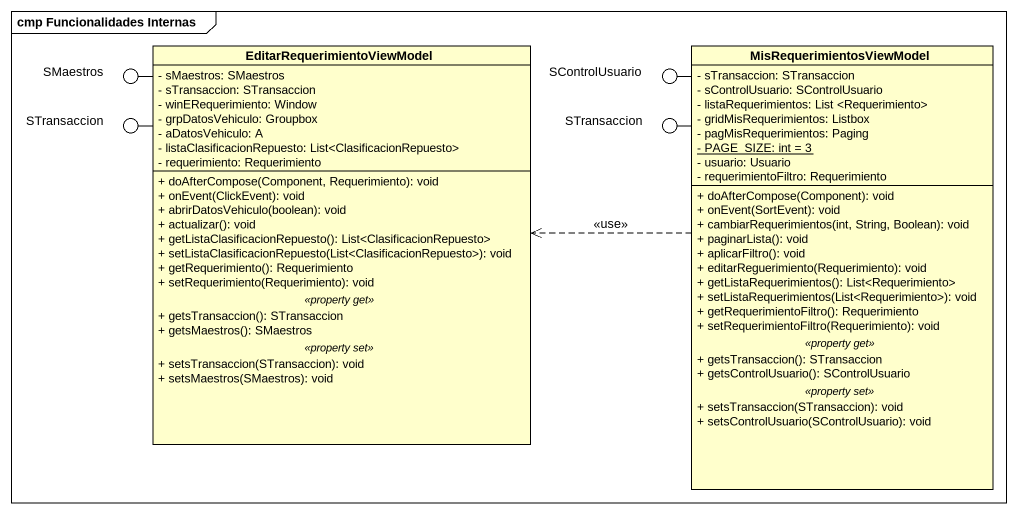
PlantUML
@startuml
mainframe cmp Funcionalidades Internas
allowmixing
hide circle
hide empty members
skinparam classAttributeIconSize 0
class EditarRequerimientoViewModel {
  - sMaestros: SMaestros
  - sTransaccion: STransaccion
  - winERequerimiento: Window
  - grpDatosVehiculo: Groupbox
  - aDatosVehiculo: A
  - listaClasificacionRepuesto: List<ClasificacionRepuesto>
  - requerimiento: Requerimiento
  --
  + doAfterCompose(Component, Requerimiento): void
  + onEvent(ClickEvent): void
  + abrirDatosVehiculo(boolean): void
  + actualizar(): void
  + getListaClasificacionRepuesto(): List<ClasificacionRepuesto>
  + setListaClasificacionRepuesto(List<ClasificacionRepuesto>): void
  + getRequerimiento(): Requerimiento
  + setRequerimiento(Requerimiento): void
  .. <<property get>> ..
  + getsTransaccion(): STransaccion
  + getsMaestros(): SMaestros
  .. <<property set>> ..
  + setsTransaccion(STransaccion): void
  + setsMaestros(SMaestros): void
}
class MisRequerimientosViewModel {
  - sTransaccion: STransaccion
  - sControlUsuario: SControlUsuario
  - listaRequerimientos: List <Requerimiento>
  - gridMisRequerimientos: Listbox
  - pagMisRequerimientos: Paging
  {static} - PAGE_SIZE: int = 3
  - usuario: Usuario
  - requerimientoFiltro: Requerimiento
  --
  + doAfterCompose(Component): void
  + onEvent(SortEvent): void
  + cambiarRequerimientos(int, String, Boolean): void
  + paginarLista(): void
  + aplicarFiltro(): void
  + editarReguerimiento(Requerimiento): void
  + getListaRequerimientos(): List<Requerimiento>
  + setListaRequerimientos(List<Requerimiento>): void
  + getRequerimientoFiltro(): Requerimiento
  + setRequerimientoFiltro(Requerimiento): void
  .. <<property get>> ..
  + getsTransaccion(): STransaccion
  + getsControlUsuario(): SControlUsuario
  .. <<property set>> ..
  + setsTransaccion(STransaccion): void
  + setsControlUsuario(SControlUsuario): void
}
() SMaestros
() SControlUsuario
() STransaccion
() "STransaccion" as STransaccion_2
EditarRequerimientoViewModel -up- SMaestros
MisRequerimientosViewModel -up- SControlUsuario
EditarRequerimientoViewModel -left- STransaccion
MisRequerimientosViewModel -up- STransaccion_2
MisRequerimientosViewModel .left.> EditarRequerimientoViewModel : <<use>>
@enduml
